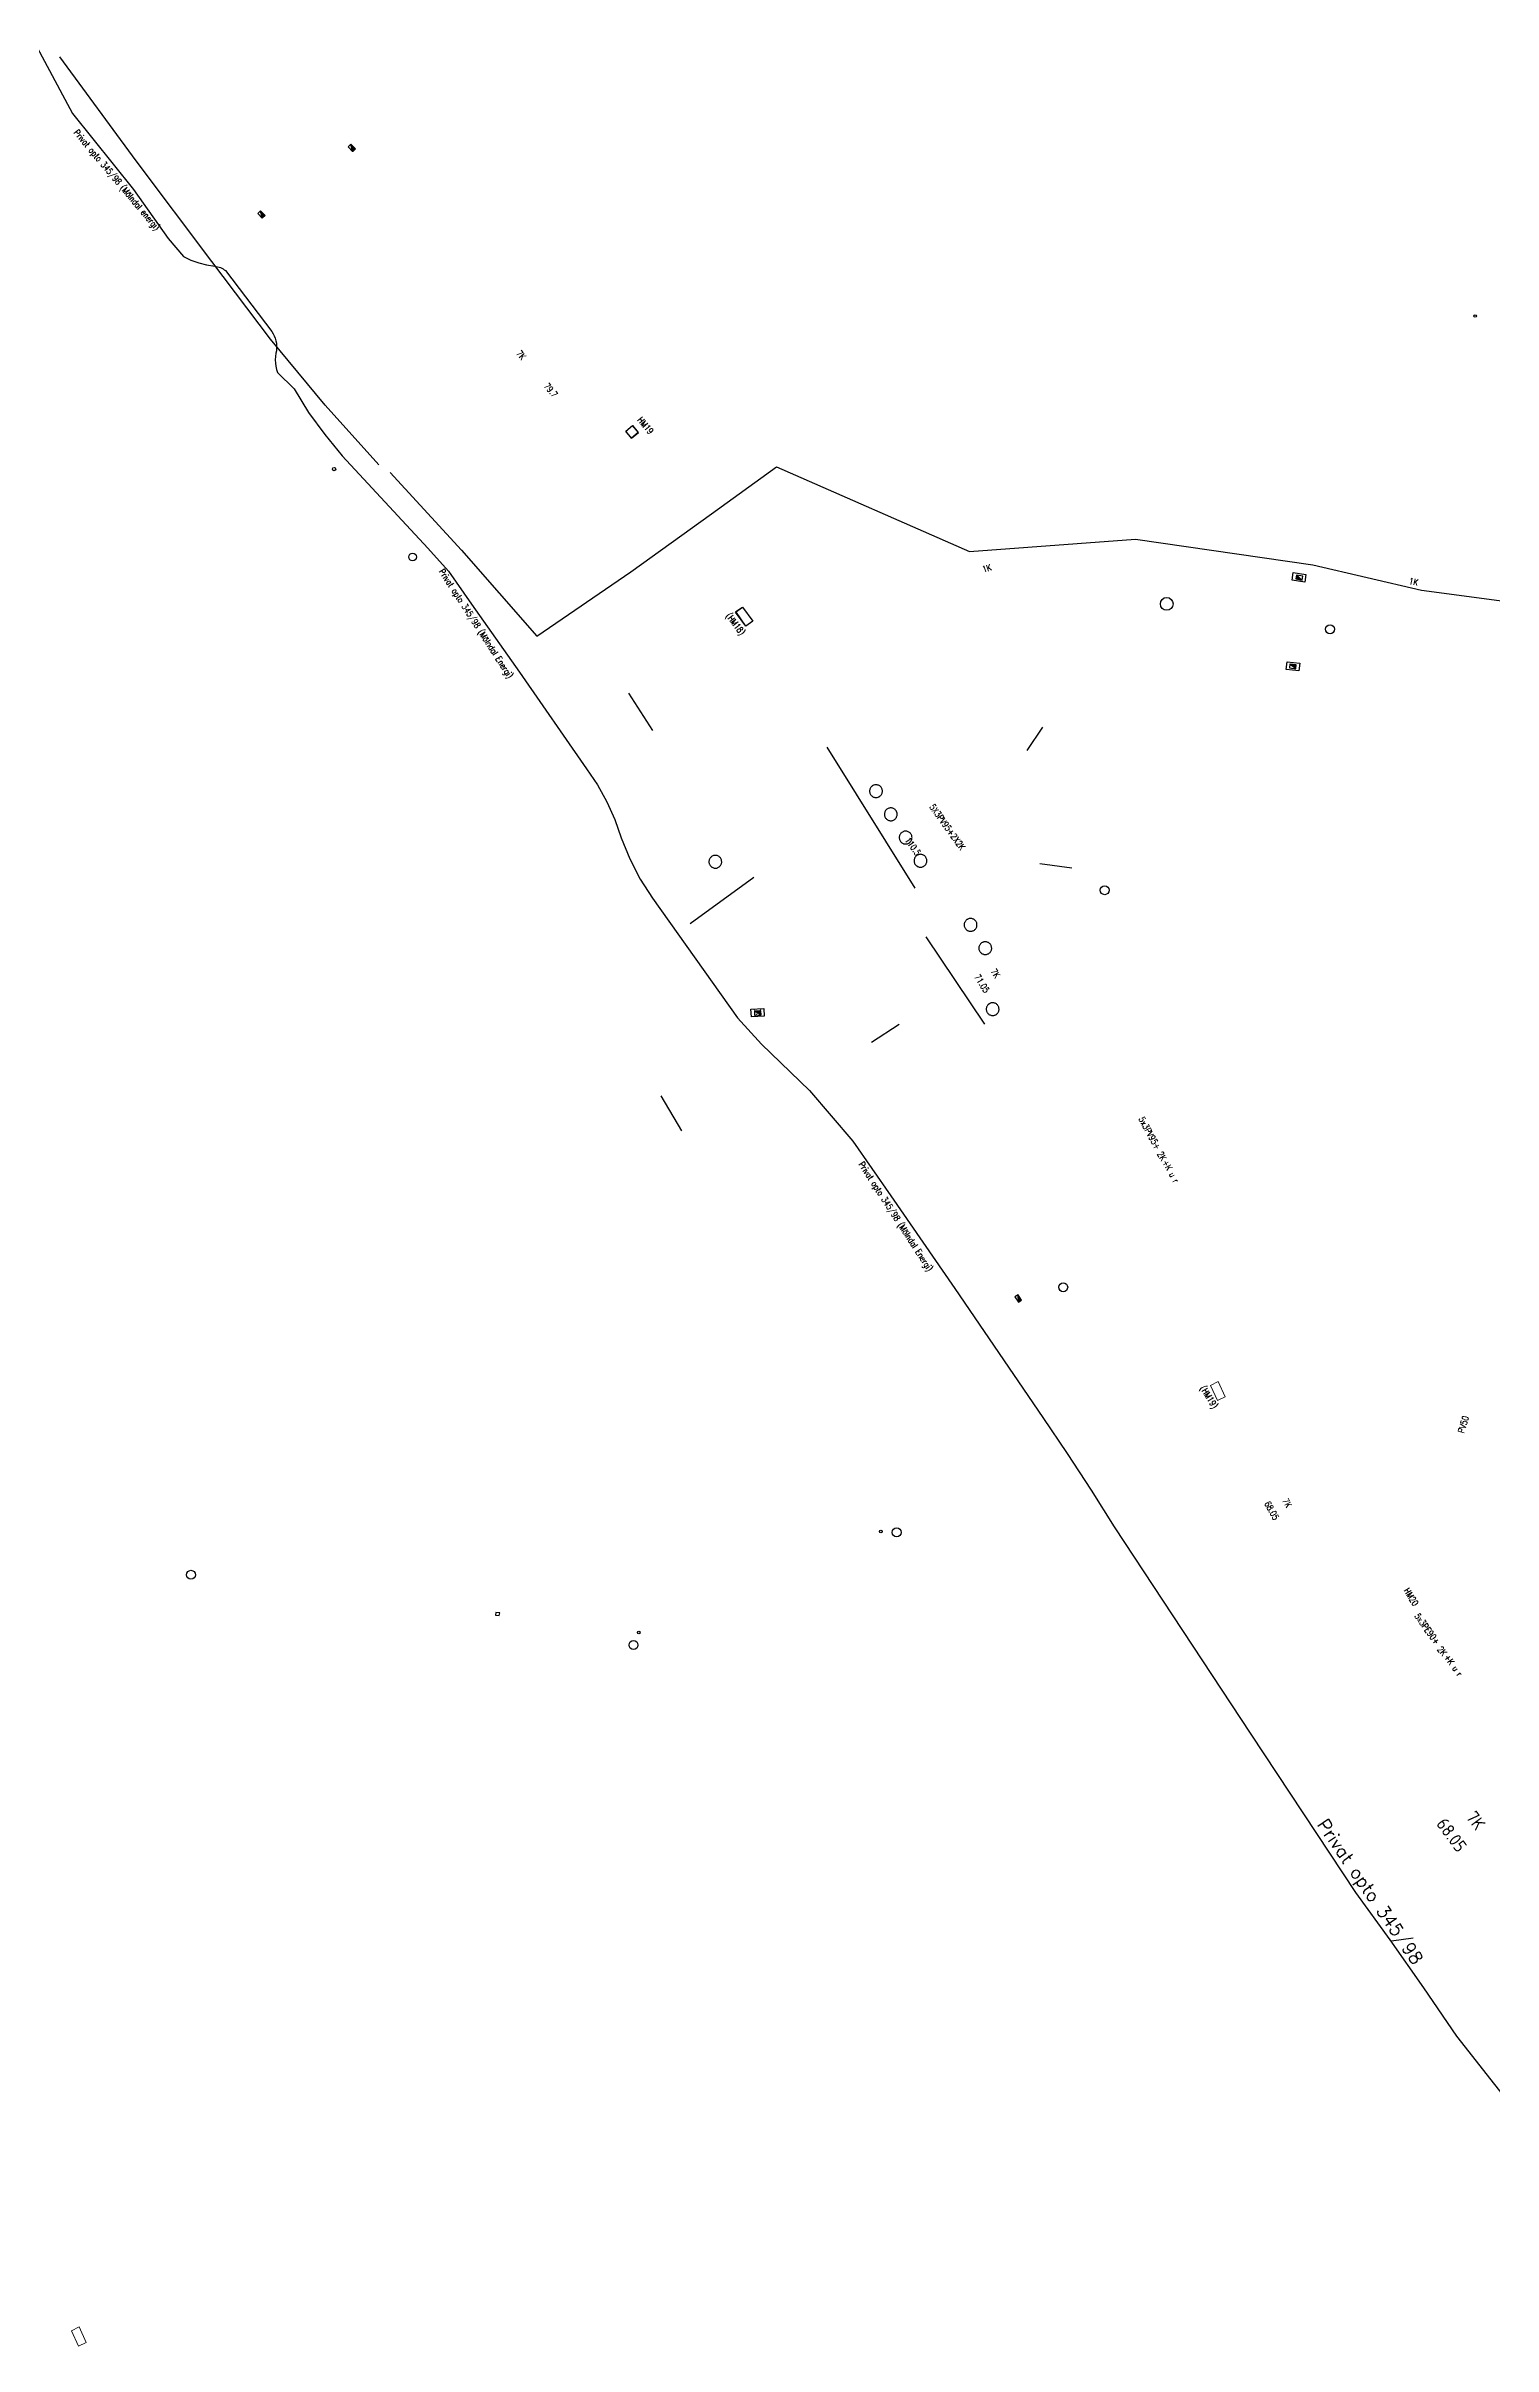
# Model space of a CAD drawing. Header units: metres. Extents: x 148031 to 148802, y 6395342 to 6395682.
# Drawn here: x 148144.4 to 148257.3, y 6395342.2 to 6395521.7 of the extents above; entities that cross this region are included whole.
import ezdxf
from ezdxf.enums import TextEntityAlignment as Align

# ---------------------------------------------------------------- set-up
doc = ezdxf.new("R2010")
doc.units = ezdxf.units.M
for name, color, linetype in [('M-BEF-BRUNNAR-INMÄTT', 4, 'Continuous'), ('M-BEF-BRUNNAR-VA-INFO', 4, 'Continuous'), ('M-BEF-EL-INFO', 4, 'Continuous'), ('M-BEF-OPTO', 4, 'OPTOKABEL'), ('M-BEF-OPTO-TEXT', 1, 'Continuous'), ('M-BEF-TELE-TEXT', 1, 'Continuous')]:
    doc.layers.add(name, color=color, linetype=linetype)
doc.styles.add('ISO', font='iso.shx', dxfattribs={"height": 2.5})
doc.styles.add('ROMANS', font='romans')
doc.styles.add('SIMPLEX8', font='simplex.shx', dxfattribs={"width": 0.8})
doc.linetypes.add('OPTOKABEL', pattern='A,0.5,-0.2,["OP",Standard,S=0.1,R=0,X=-0.1,Y=-0.05],-0.2', length=0.9)

# ---------------------------------------------------------------- blocks, each defined once
blk = doc.blocks.new('*U11')
blk.add_hatch(color=256).paths.add_polyline_path([(-0.25, 0.3), (0.25, 0), (0.25, 0.3)])
blk.add_line((0.25, 0), (-0.25, 0.3))
at = {"flags": 128}
blk.add_lwpolyline([(-0.25, 0.3), (-0.25, 0), (0.25, 0), (0.25, 0.3)], close=True, dxfattribs=at)
blk = doc.blocks.new('*U12')
blk.add_hatch(color=256).paths.add_polyline_path([(-0.25, 0.3), (0.25, 0), (0.25, 0.3)])
blk.add_line((0.25, 0), (-0.25, 0.3))
at = {"color": 1, "const_width": 0.05, "flags": 128}
for points in [[(0.28, -0.13), (-0.28, 0.43)], [(-0.28, -0.13), (0.28, 0.43)]]:
    blk.add_lwpolyline(points, dxfattribs=at)
at = {"flags": 128}
blk.add_lwpolyline([(-0.25, 0.3), (-0.25, 0), (0.25, 0), (0.25, 0.3)], close=True, dxfattribs=at)
blk = doc.blocks.new('PRI_T_RÄNNSTEN')
blk.add_lwpolyline([(-0.5, 0.3), (0.5, 0.3), (0.5, -0.3), (-0.5, -0.3)], close=True)
blk = doc.blocks.new('*U8')
at = {"layer": 'M-BEF-BRUNNAR-INMÄTT'}
blk.add_line((148168.32, 6395513.48), (148168.18, 6395514.05), dxfattribs=at)
at = {"layer": 'M-BEF-BRUNNAR-INMÄTT', "flags": 128}
blk.add_lwpolyline([(148168.18, 6395514.05), (148167.97, 6395513.84), (148168.32, 6395513.48), (148168.53, 6395513.7)], close=True, dxfattribs=at)
at = {"layer": 'M-BEF-BRUNNAR-INMÄTT'}
blk.add_lwpolyline([(148168.18, 6395514.05), (148168.18, 6395514.05)], close=True, dxfattribs=at)
blk = doc.blocks.new('PRI_T_BRUNN')
blk.add_circle((0, 0), 0.3)
blk = doc.blocks.new('BRUNN')
blk.add_circle((0, 0), 0.5)

msp = doc.modelspace()

# ---------------------------------------------------------------- linework, layer by layer
at = {"layer": 'M-BEF-BRUNNAR-INMÄTT'}
for points in [[(148190.15, 6395492.1), (148190.6, 6395491.56), (148190.07, 6395491.11), (148189.62, 6395491.65)], [(148198.74, 6395477.91), (148199.54, 6395476.81), (148199, 6395476.42), (148198.2, 6395477.51)]]:
    msp.add_lwpolyline(points, close=True, dxfattribs=at)
at = {"layer": 'M-BEF-BRUNNAR-INMÄTT', "linetype": 'Continuous', "lineweight": 0, "flags": 128}
msp.add_lwpolyline([(148235.81, 6395415.99), (148235.25, 6395417.17), (148235.85, 6395417.47), (148236.4, 6395416.27)], close=True, dxfattribs=at)
at = {"layer": 'M-BEF-BRUNNAR-INMÄTT', "elevation": 76.73, "flags": 128}
msp.add_lwpolyline([(148179.47, 6395399.24), (148179.76, 6395399.2), (148179.79, 6395399.4), (148179.49, 6395399.44), (148179.47, 6395399.24)], dxfattribs=at)
at = {"layer": 'M-BEF-BRUNNAR-INMÄTT'}
for points in [[(148190.15, 6395492.1, 72.36), (148189.63, 6395491.61, 72.36), (148190.07, 6395491.11, 72.38), (148190.61, 6395491.55, 72.37), (148190.15, 6395492.1, 72.36)], [(148198.21, 6395477.58, 73.1), (148198.74, 6395477.91, 73.11), (148199.54, 6395476.82, 73.22), (148199, 6395476.42, 73.2), (148198.21, 6395477.58, 73.1)]]:
    msp.add_polyline3d(points, dxfattribs=at)
at = {"layer": 'M-BEF-BRUNNAR-INMÄTT', "linetype": 'Continuous', "lineweight": 0}
msp.add_polyline3d([(148146.37, 6395343.36, 73.45), (148146.98, 6395343.67, 73.49), (148147.52, 6395342.46, 73.4), (148146.93, 6395342.18, 73.4), (148146.37, 6395343.36, 73.45)], dxfattribs=at)
at = {"layer": 'M-BEF-BRUNNAR-INMÄTT'}
for centre, radius in [((148255.91, 6395500.64, 87.76), 0.1), ((148166.87, 6395488.69), 0.125), ((148166.87, 6395488.69), 0.125), ((148166.87, 6395488.69, 72.15), 0.125), ((148244.58, 6395476.19), 0.35), ((148244.58, 6395476.19), 0.35), ((148227, 6395455.82, 84.44), 0.35), ((148223.76, 6395424.83, 81.8), 0.35), ((148210.76, 6395405.69, 79.51), 0.35), ((148209.53, 6395405.76, 79.38), 0.1), ((148155.7, 6395402.38, 74.81), 0.35), ((148190.23, 6395396.9, 77.61), 0.35), ((148190.64, 6395397.88, 77.66), 0.1)]:
    msp.add_circle(centre, radius, dxfattribs=at)
at = {"layer": 'M-BEF-EL-INFO', "linetype": 'Continuous'}
for p, q in [((148189.83, 6395471.21), (148191.71, 6395468.28)), ((148220.94, 6395466.73), (148222.17, 6395468.54)), ((148205.31, 6395466.99), (148212.18, 6395455.99)), ((148194.64, 6395453.21), (148199.61, 6395456.83)), ((148221.95, 6395457.91), (148224.44, 6395457.56)), ((148213.05, 6395452.17), (148217.61, 6395445.36)), ((148208.79, 6395443.96), (148210.96, 6395445.35)), ((148192.37, 6395439.77), (148193.98, 6395437.04))]:
    msp.add_line(p, q, dxfattribs=at)
for points in [[(148209.65, 6395463.55), (148209.65, 6395463.6), (148209.64, 6395463.66), (148209.63, 6395463.71), (148209.61, 6395463.76), (148209.58, 6395463.8), (148209.55, 6395463.85), (148209.52, 6395463.89), (148209.48, 6395463.93), (148209.44, 6395463.96), (148209.4, 6395463.98), (148209.35, 6395464.01), (148209.3, 6395464.03), (148209.25, 6395464.04), (148209.2, 6395464.05), (148209.15, 6395464.05), (148209.1, 6395464.05), (148209.05, 6395464.04), (148208.99, 6395464.03), (148208.95, 6395464.01), (148208.9, 6395463.98), (148208.86, 6395463.96), (148208.82, 6395463.92), (148208.78, 6395463.88), (148208.74, 6395463.84), (148208.72, 6395463.8), (148208.69, 6395463.75), (148208.67, 6395463.7), (148208.66, 6395463.65), (148208.65, 6395463.6), (148208.65, 6395463.55), (148208.65, 6395463.5), (148208.66, 6395463.45), (148208.67, 6395463.4), (148208.69, 6395463.35), (148208.72, 6395463.3), (148208.75, 6395463.26), (148208.78, 6395463.22), (148208.82, 6395463.18), (148208.86, 6395463.15), (148208.9, 6395463.12), (148208.95, 6395463.09), (148209, 6395463.07), (148209.05, 6395463.06), (148209.1, 6395463.06), (148209.15, 6395463.05), (148209.2, 6395463.06), (148209.25, 6395463.06), (148209.31, 6395463.08), (148209.35, 6395463.1), (148209.4, 6395463.12), (148209.44, 6395463.15), (148209.48, 6395463.18), (148209.52, 6395463.22), (148209.56, 6395463.26), (148209.58, 6395463.3), (148209.61, 6395463.35), (148209.63, 6395463.4), (148209.64, 6395463.45), (148209.65, 6395463.5), (148209.65, 6395463.55)], [(148210.81, 6395461.74), (148210.8, 6395461.79), (148210.8, 6395461.84), (148210.78, 6395461.9), (148210.76, 6395461.94), (148210.74, 6395461.99), (148210.71, 6395462.03), (148210.68, 6395462.07), (148210.64, 6395462.11), (148210.6, 6395462.15), (148210.56, 6395462.17), (148210.51, 6395462.2), (148210.46, 6395462.22), (148210.41, 6395462.23), (148210.36, 6395462.24), (148210.31, 6395462.24), (148210.25, 6395462.24), (148210.2, 6395462.23), (148210.15, 6395462.22), (148210.1, 6395462.2), (148210.06, 6395462.17), (148210.01, 6395462.14), (148209.97, 6395462.11), (148209.93, 6395462.07), (148209.9, 6395462.03), (148209.87, 6395461.99), (148209.85, 6395461.94), (148209.83, 6395461.89), (148209.82, 6395461.84), (148209.81, 6395461.79), (148209.81, 6395461.74), (148209.81, 6395461.69), (148209.82, 6395461.63), (148209.83, 6395461.58), (148209.85, 6395461.54), (148209.88, 6395461.49), (148209.9, 6395461.44), (148209.94, 6395461.41), (148209.98, 6395461.37), (148210.02, 6395461.33), (148210.06, 6395461.31), (148210.11, 6395461.28), (148210.15, 6395461.26), (148210.21, 6395461.25), (148210.26, 6395461.24), (148210.31, 6395461.24), (148210.36, 6395461.24), (148210.41, 6395461.25), (148210.46, 6395461.26), (148210.51, 6395461.28), (148210.56, 6395461.31), (148210.6, 6395461.34), (148210.64, 6395461.37), (148210.68, 6395461.41), (148210.71, 6395461.45), (148210.74, 6395461.49), (148210.76, 6395461.54), (148210.78, 6395461.59), (148210.8, 6395461.64), (148210.8, 6395461.69), (148210.81, 6395461.74)], [(148211.97, 6395459.93), (148211.96, 6395459.98), (148211.95, 6395460.03), (148211.94, 6395460.08), (148211.92, 6395460.13), (148211.9, 6395460.18), (148211.87, 6395460.22), (148211.84, 6395460.26), (148211.8, 6395460.3), (148211.76, 6395460.33), (148211.71, 6395460.36), (148211.67, 6395460.38), (148211.62, 6395460.4), (148211.57, 6395460.42), (148211.52, 6395460.42), (148211.46, 6395460.43), (148211.41, 6395460.42), (148211.36, 6395460.42), (148211.31, 6395460.4), (148211.26, 6395460.38), (148211.21, 6395460.36), (148211.17, 6395460.33), (148211.13, 6395460.3), (148211.09, 6395460.26), (148211.06, 6395460.22), (148211.03, 6395460.18), (148211.01, 6395460.13), (148210.99, 6395460.08), (148210.98, 6395460.03), (148210.97, 6395459.98), (148210.97, 6395459.93), (148210.97, 6395459.87), (148210.98, 6395459.82), (148210.99, 6395459.77), (148211.01, 6395459.72), (148211.03, 6395459.68), (148211.06, 6395459.63), (148211.09, 6395459.59), (148211.13, 6395459.55), (148211.17, 6395459.52), (148211.22, 6395459.49), (148211.27, 6395459.47), (148211.31, 6395459.45), (148211.36, 6395459.44), (148211.42, 6395459.43), (148211.47, 6395459.43), (148211.52, 6395459.43), (148211.57, 6395459.44), (148211.62, 6395459.45), (148211.67, 6395459.47), (148211.72, 6395459.5), (148211.76, 6395459.52), (148211.8, 6395459.56), (148211.84, 6395459.6), (148211.87, 6395459.64), (148211.9, 6395459.68), (148211.92, 6395459.73), (148211.94, 6395459.77), (148211.95, 6395459.83), (148211.96, 6395459.88), (148211.97, 6395459.93)], [(148197.12, 6395458.04), (148197.11, 6395458.09), (148197.11, 6395458.15), (148197.09, 6395458.2), (148197.07, 6395458.24), (148197.05, 6395458.29), (148197.02, 6395458.34), (148196.99, 6395458.38), (148196.95, 6395458.41), (148196.91, 6395458.45), (148196.87, 6395458.47), (148196.82, 6395458.5), (148196.77, 6395458.52), (148196.72, 6395458.53), (148196.67, 6395458.54), (148196.62, 6395458.54), (148196.57, 6395458.54), (148196.51, 6395458.53), (148196.46, 6395458.52), (148196.42, 6395458.5), (148196.37, 6395458.47), (148196.32, 6395458.44), (148196.28, 6395458.41), (148196.24, 6395458.37), (148196.21, 6395458.33), (148196.19, 6395458.29), (148196.16, 6395458.24), (148196.14, 6395458.19), (148196.13, 6395458.14), (148196.12, 6395458.09), (148196.12, 6395458.04), (148196.12, 6395457.99), (148196.13, 6395457.94), (148196.14, 6395457.88), (148196.16, 6395457.84), (148196.19, 6395457.79), (148196.22, 6395457.75), (148196.25, 6395457.71), (148196.29, 6395457.67), (148196.33, 6395457.63), (148196.37, 6395457.61), (148196.42, 6395457.58), (148196.47, 6395457.56), (148196.52, 6395457.55), (148196.57, 6395457.54), (148196.62, 6395457.54), (148196.67, 6395457.54), (148196.72, 6395457.55), (148196.78, 6395457.56), (148196.82, 6395457.58), (148196.87, 6395457.61), (148196.91, 6395457.64), (148196.95, 6395457.67), (148196.99, 6395457.71), (148197.02, 6395457.75), (148197.05, 6395457.79), (148197.08, 6395457.84), (148197.1, 6395457.89), (148197.11, 6395457.94), (148197.12, 6395457.99), (148197.12, 6395458.04)], [(148213.12, 6395458.12), (148213.12, 6395458.17), (148213.11, 6395458.22), (148213.1, 6395458.27), (148213.08, 6395458.32), (148213.05, 6395458.37), (148213.03, 6395458.41), (148212.99, 6395458.45), (148212.96, 6395458.49), (148212.92, 6395458.52), (148212.87, 6395458.55), (148212.82, 6395458.57), (148212.78, 6395458.59), (148212.72, 6395458.6), (148212.67, 6395458.61), (148212.62, 6395458.62), (148212.57, 6395458.61), (148212.52, 6395458.6), (148212.47, 6395458.59), (148212.42, 6395458.57), (148212.37, 6395458.55), (148212.33, 6395458.52), (148212.29, 6395458.49), (148212.25, 6395458.45), (148212.22, 6395458.41), (148212.19, 6395458.36), (148212.17, 6395458.32), (148212.15, 6395458.27), (148212.13, 6395458.22), (148212.13, 6395458.17), (148212.12, 6395458.11), (148212.13, 6395458.06), (148212.14, 6395458.01), (148212.15, 6395457.96), (148212.17, 6395457.91), (148212.19, 6395457.86), (148212.22, 6395457.82), (148212.25, 6395457.78), (148212.29, 6395457.74), (148212.33, 6395457.71), (148212.37, 6395457.68), (148212.42, 6395457.66), (148212.47, 6395457.64), (148212.52, 6395457.63), (148212.57, 6395457.62), (148212.62, 6395457.62), (148212.68, 6395457.62), (148212.73, 6395457.63), (148212.78, 6395457.64), (148212.83, 6395457.66), (148212.87, 6395457.68), (148212.92, 6395457.71), (148212.96, 6395457.74), (148213, 6395457.78), (148213.03, 6395457.82), (148213.06, 6395457.87), (148213.08, 6395457.91), (148213.1, 6395457.96), (148213.11, 6395458.01), (148213.12, 6395458.07), (148213.12, 6395458.12)], [(148217.03, 6395453.11), (148217.03, 6395453.17), (148217.02, 6395453.22), (148217.01, 6395453.27), (148216.99, 6395453.32), (148216.96, 6395453.36), (148216.94, 6395453.41), (148216.9, 6395453.45), (148216.86, 6395453.49), (148216.82, 6395453.52), (148216.78, 6395453.55), (148216.73, 6395453.57), (148216.69, 6395453.59), (148216.63, 6395453.6), (148216.58, 6395453.61), (148216.53, 6395453.61), (148216.48, 6395453.61), (148216.43, 6395453.6), (148216.38, 6395453.59), (148216.33, 6395453.57), (148216.28, 6395453.54), (148216.24, 6395453.52), (148216.2, 6395453.48), (148216.16, 6395453.44), (148216.13, 6395453.4), (148216.1, 6395453.36), (148216.07, 6395453.31), (148216.06, 6395453.27), (148216.04, 6395453.21), (148216.04, 6395453.16), (148216.03, 6395453.11), (148216.04, 6395453.06), (148216.04, 6395453.01), (148216.06, 6395452.96), (148216.08, 6395452.91), (148216.1, 6395452.86), (148216.13, 6395452.82), (148216.16, 6395452.78), (148216.2, 6395452.74), (148216.24, 6395452.71), (148216.28, 6395452.68), (148216.33, 6395452.66), (148216.38, 6395452.64), (148216.43, 6395452.62), (148216.48, 6395452.62), (148216.53, 6395452.61), (148216.59, 6395452.62), (148216.64, 6395452.62), (148216.69, 6395452.64), (148216.74, 6395452.66), (148216.78, 6395452.68), (148216.83, 6395452.71), (148216.87, 6395452.74), (148216.91, 6395452.78), (148216.94, 6395452.82), (148216.97, 6395452.86), (148216.99, 6395452.91), (148217.01, 6395452.96), (148217.02, 6395453.01), (148217.03, 6395453.06), (148217.03, 6395453.11)], [(148218.18, 6395451.3), (148218.17, 6395451.35), (148218.17, 6395451.4), (148218.15, 6395451.45), (148218.13, 6395451.5), (148218.11, 6395451.55), (148218.08, 6395451.59), (148218.05, 6395451.63), (148218.01, 6395451.67), (148217.97, 6395451.7), (148217.93, 6395451.73), (148217.88, 6395451.75), (148217.83, 6395451.77), (148217.78, 6395451.78), (148217.73, 6395451.79), (148217.68, 6395451.79), (148217.63, 6395451.79), (148217.57, 6395451.78), (148217.52, 6395451.77), (148217.48, 6395451.75), (148217.43, 6395451.73), (148217.38, 6395451.7), (148217.34, 6395451.67), (148217.3, 6395451.63), (148217.27, 6395451.59), (148217.25, 6395451.54), (148217.22, 6395451.5), (148217.2, 6395451.45), (148217.19, 6395451.4), (148217.18, 6395451.34), (148217.18, 6395451.29), (148217.18, 6395451.24), (148217.19, 6395451.19), (148217.2, 6395451.14), (148217.22, 6395451.09), (148217.25, 6395451.04), (148217.28, 6395451), (148217.31, 6395450.96), (148217.35, 6395450.92), (148217.39, 6395450.89), (148217.43, 6395450.86), (148217.48, 6395450.84), (148217.53, 6395450.82), (148217.58, 6395450.81), (148217.63, 6395450.8), (148217.68, 6395450.79), (148217.73, 6395450.8), (148217.78, 6395450.81), (148217.84, 6395450.82), (148217.88, 6395450.84), (148217.93, 6395450.86), (148217.97, 6395450.89), (148218.01, 6395450.92), (148218.05, 6395450.96), (148218.08, 6395451), (148218.11, 6395451.05), (148218.14, 6395451.09), (148218.16, 6395451.14), (148218.17, 6395451.19), (148218.18, 6395451.24), (148218.18, 6395451.3)], [(148218.76, 6395446.53), (148218.75, 6395446.59), (148218.75, 6395446.64), (148218.73, 6395446.69), (148218.71, 6395446.74), (148218.69, 6395446.78), (148218.66, 6395446.83), (148218.63, 6395446.87), (148218.59, 6395446.91), (148218.55, 6395446.94), (148218.51, 6395446.97), (148218.46, 6395446.99), (148218.41, 6395447.01), (148218.36, 6395447.02), (148218.31, 6395447.03), (148218.26, 6395447.03), (148218.21, 6395447.03), (148218.15, 6395447.02), (148218.1, 6395447.01), (148218.06, 6395446.99), (148218.01, 6395446.96), (148217.96, 6395446.94), (148217.92, 6395446.9), (148217.88, 6395446.86), (148217.85, 6395446.82), (148217.83, 6395446.78), (148217.8, 6395446.73), (148217.78, 6395446.69), (148217.77, 6395446.63), (148217.76, 6395446.58), (148217.76, 6395446.53), (148217.76, 6395446.48), (148217.77, 6395446.43), (148217.78, 6395446.38), (148217.8, 6395446.33), (148217.83, 6395446.28), (148217.86, 6395446.24), (148217.89, 6395446.2), (148217.93, 6395446.16), (148217.97, 6395446.13), (148218.01, 6395446.1), (148218.06, 6395446.08), (148218.11, 6395446.06), (148218.16, 6395446.04), (148218.21, 6395446.04), (148218.26, 6395446.03), (148218.31, 6395446.04), (148218.36, 6395446.04), (148218.42, 6395446.06), (148218.46, 6395446.08), (148218.51, 6395446.1), (148218.55, 6395446.13), (148218.59, 6395446.16), (148218.63, 6395446.2), (148218.66, 6395446.24), (148218.69, 6395446.28), (148218.72, 6395446.33), (148218.74, 6395446.38), (148218.75, 6395446.43), (148218.76, 6395446.48), (148218.76, 6395446.53)]]:
    msp.add_lwpolyline(points, dxfattribs=at)
at = {"layer": 'M-BEF-OPTO', "ltscale": 5}
msp.add_line((148201.39, 6395488.88), (148216.45, 6395482.27), dxfattribs=at)
at = {"layer": 'M-BEF-OPTO', "ltscale": 5, "flags": 128}
msp.add_lwpolyline([(148036.14, 6395618.61), (148037.09, 6395618.81), (148038.2, 6395619.14), (148039.28, 6395619.57), (148042.05, 6395620.94), (148043.64, 6395620.85), (148045.21, 6395620.63), (148046.76, 6395620.27), (148048.27, 6395619.78), (148051.68, 6395618.11), (148054.91, 6395616.27), (148058.29, 6395614.74), (148061.8, 6395613.53), (148063.97, 6395612.92), (148066.41, 6395611.19), (148069.68, 6395608.68), (148072.32, 6395606.35), (148076.92, 6395603.18), (148078.58, 6395601.89), (148080.18, 6395600.51), (148081.71, 6395599.07), (148085.79, 6395595.06), (148086.93, 6395594.14), (148088, 6395593.12), (148088.96, 6395592.01), (148089.81, 6395590.81), (148097.7, 6395581.71), (148106.32, 6395571.74), (148109.44, 6395568.03), (148112.52, 6395564.29), (148115.54, 6395560.51), (148125.76, 6395547.91), (148128.64, 6395544.55), (148134.83, 6395537.27), (148136.15, 6395535.46), (148137.34, 6395533.57), (148138.41, 6395531.6), (148140.39, 6395528.05), (148141.63, 6395525.32), (148142.36, 6395523.96), (148143.12, 6395522.61), (148143.89, 6395521.27), (148146.45, 6395516.44), (148151.22, 6395510.51), (148153.91, 6395506.69), (148155.11, 6395505.28), (148155.69, 6395505.01), (148156.3, 6395504.8), (148156.92, 6395504.63), (148157.55, 6395504.52), (148157.67, 6395504.51), (148157.78, 6395504.49), (148157.89, 6395504.46), (148158, 6395504.42), (148158.11, 6395504.38), (148158.21, 6395504.32), (148158.3, 6395504.25), (148158.39, 6395504.18), (148162, 6395499.42), (148162.11, 6395499.26), (148162.2, 6395499.08), (148162.27, 6395498.9), (148162.32, 6395498.71), (148162.36, 6395498.52), (148162.38, 6395498.32), (148162.38, 6395498.12), (148162.36, 6395497.93), (148162.33, 6395497.74), (148162.29, 6395497.48), (148162.28, 6395497.23), (148162.29, 6395496.97), (148162.33, 6395496.72), (148162.38, 6395496.47), (148162.45, 6395496.23), (148163.75, 6395494.95), (148164.88, 6395493.12), (148166.14, 6395491.38), (148167.51, 6395489.73), (148174.17, 6395482.53), (148175.79, 6395480.72), (148177.59, 6395478.14), (148181.33, 6395472.83), (148186.55, 6395465.29), (148187.42, 6395464.05), (148188.16, 6395462.73), (148188.78, 6395461.34), (148189.26, 6395459.9), (148189.94, 6395458.27), (148190.76, 6395456.69), (148191.7, 6395455.19), (148198.35, 6395445.86), (148200.21, 6395443.79), (148203.96, 6395440.19), (148207.34, 6395436.23), (148210.31, 6395431.97), (148215.3, 6395424.72), (148222.17, 6395414.66), (148224.08, 6395411.85), (148225.93, 6395409), (148227.74, 6395406.12), (148238.41, 6395389.94), (148246.56, 6395377.59), (148249.24, 6395373.88), (148251.87, 6395370.14), (148254.45, 6395366.37), (148260.38, 6395358.83), (148262.13, 6395356.28), (148264.37, 6395353.91), (148273.23, 6395344.28)], dxfattribs=at)
at = {"layer": 'M-BEF-OPTO', "ltscale": 5}
for points in [[(148170.36, 6395489.03), (148166.17, 6395493.69), (148161.91, 6395498.83), (148157.32, 6395504.89), (148151.42, 6395512.75), (148145.47, 6395520.87)], [(148171.23, 6395488.42), (148176.8, 6395482.35), (148182.68, 6395475.66), (148190.03, 6395480.67), (148196.31, 6395485.2), (148201.39, 6395488.88)], [(148216.45, 6395482.27), (148229.4, 6395483.21), (148243.25, 6395481.23), (148251.71, 6395479.25), (148261.67, 6395477.92), (148269.99, 6395477.89), (148272.71, 6395478.11)]]:
    msp.add_lwpolyline(points, dxfattribs=at)

# ---------------------------------------------------------------- block references
at = {"layer": 'M-BEF-BRUNNAR-INMÄTT'}
for name, p, rotation in [('*U11', (148168.14, 6395513.66), 314.8195961729361), ('*U11', (148161.09, 6395508.46), 314.8195961729361), ('*U11', (148242.21, 6395480.37), 170.5082783067581), ('*U11', (148241.66, 6395473.14), 353.2604844234637), ('*U12', (148199.93, 6395446.09), 3.111494985195745), ('*U11', (148220.13, 6395423.86), 302.831876435318)]:
    msp.add_blockref(name, p, dxfattribs=dict(at, rotation=rotation))
for name, p in [('*U8', (0, 0)), ('PRI_T_BRUNN', (148172.99, 6395481.83)), ('BRUNN', (148231.84, 6395478.17))]:
    msp.add_blockref(name, p, dxfattribs=at)
at = {"layer": 'M-BEF-BRUNNAR-VA-INFO', "lineweight": -3}
for p, rotation in [((148242.16, 6395480.24), 170.5082783067581), ((148241.69, 6395473.29), 173.2604844234637), ((148199.91, 6395446.27), 183.1114949851957)]:
    msp.add_blockref('PRI_T_RÄNNSTEN', p, dxfattribs=dict(at, rotation=rotation))

# ---------------------------------------------------------------- texts
at = {"layer": 'M-BEF-OPTO-TEXT', "style": 'SIMPLEX8', "width": 0.8}
for s, rotation, p in [('Privat opto 345/98 (Mölndal energi)', 309.9755, (148146.52, 6395514.93)), ('Privat opto 345/98 (Mölndal Energi)', 302.9139, (148175.02, 6395480.7)), ('Privat opto 345/98 (Mölndal Energi)', 302.9139, (148207.77, 6395434.42))]:
    msp.add_text(s, height=0.5, rotation=rotation, dxfattribs=at).set_placement(p)
at = {"layer": 'M-BEF-OPTO-TEXT', "style": 'ROMANS'}
msp.add_text('Privat opto 345/98', height=1, rotation=304.4916, dxfattribs=at).set_placement((148243.53, 6395382.87))
at = {"layer": 'M-BEF-TELE-TEXT', "linetype": 'Continuous', "lineweight": -3, "style": 'SIMPLEX8', "width": 0.8}
for s, rotation, p in [('7K', 310.4489, (148181.04, 6395497.7)), ('HM19', 309.7553, (148190.51, 6395492.5)), ('1K', 16.0467, (148217.53, 6395480.61)), ('1K', 347.8869, (148250.71, 6395479.73)), ('(HM18)', 307.0279, (148197.41, 6395477.23)), ('5X3PV95+2X2K', 305.77, (148213.29, 6395462.31)), ('110.5', 305.78, (148211.38, 6395459.72)), ('7K', 302.1962, (148218.07, 6395449.49)), ('5x3PV95+', 298.6574, (148229.62, 6395437.96)), ('2K', 299.7088, (148231.07, 6395435.24)), ('+K u r', 298.6574, (148231.48, 6395434.59)), ('(HM19)', 301.5203, (148234.42, 6395416.96)), ('7K', 298.8164, (148240.85, 6395408.17)), ('HM20', 301.4802, (148250.32, 6395401.15)), ('5x3PE90+', 305.8163, (148251.14, 6395399.15)), ('2K', 308.7088, (148252.92, 6395396.55)), ('+K u r', 305.8163, (148253.45, 6395395.94))]:
    msp.add_text(s, height=0.5, rotation=rotation, dxfattribs=at).set_placement(p)
for s, rotation, p in [('79.7', 310.4454, (148183.58, 6395495.47)), ('71.05', 302.196, (148217.22, 6395449.32)), ('PV50', 73.092, (148254.55, 6395413.54)), ('68.05', 298.8146, (148239.88, 6395408.19))]:
    msp.add_text(s, height=0.5, rotation=rotation, dxfattribs=at).set_placement(p, align=Align.TOP_LEFT)
at = {"layer": 'M-BEF-TELE-TEXT', "linetype": 'Continuous', "lineweight": -3, "style": 'ISO'}
msp.add_text('68.05', height=1, rotation=306.5239, dxfattribs=at).set_placement((148253.62, 6395383.52), align=Align.TOP_LEFT)
msp.add_text('7K', height=1, rotation=306.5249, dxfattribs=at).set_placement((148255.15, 6395383.45))

doc.saveas('drawing.dxf')
